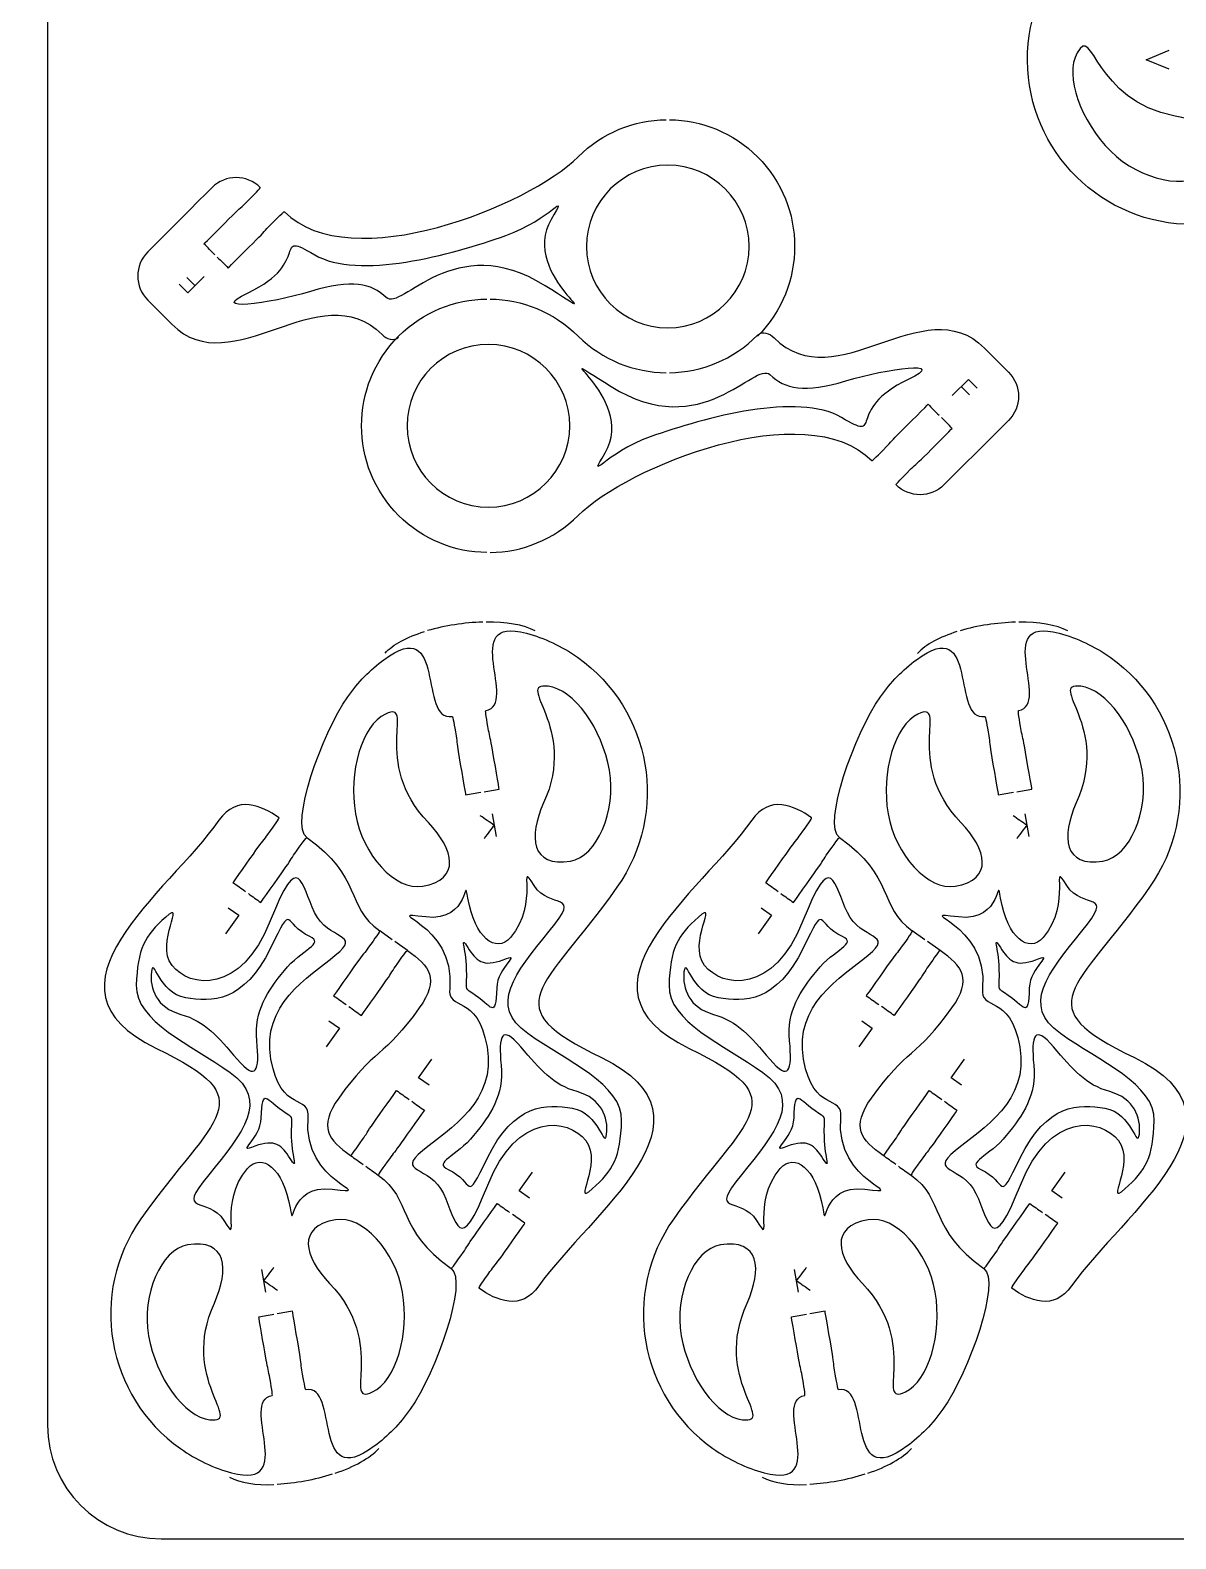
# Model space of a CAD drawing. Extents: x -1 to 250, y 0 to 300.
# Drawn here: x -1.5 to 99.3, y 0 to 132.8 of the extents above; entities that cross this region are included whole.
import ezdxf

# ---------------------------------------------------------------- set-up
doc = ezdxf.new("R2010")
doc.units = 0
doc.header["$MEASUREMENT"] = 0
doc.layers.add('DEFAULT', color=7, linetype='CONTINUOUS')

msp = doc.modelspace()

# ---------------------------------------------------------------- linework, layer by layer
at = {"layer": 'DEFAULT', "color": 250}
for points in [[(98.69, 129.33), (96.67, 130.17), (98.69, 131.02)], [(13.83, 111.09), (12.4, 109.66), (11.63, 110.42)], [(13.03, 110.29), (12.3, 111.01)], [(79.6, 100.62), (81.03, 102.05), (81.8, 101.28)], [(80.4, 101.42), (81.13, 100.7)], [(39.16, 63.84), (39.5, 61.85)], [(86, 63.84), (86.34, 61.85)], [(15.95, 55.56), (16.87, 54.91), (15.7, 53.27)], [(62.8, 55.56), (63.72, 54.91), (62.55, 53.27)], [(24.8, 45.63), (25.72, 44.98), (24.55, 43.33)], [(71.65, 45.63), (72.56, 44.98), (71.4, 43.33)], [(33.6, 39.95), (32.68, 40.6), (33.85, 42.25)], [(80.44, 39.95), (79.52, 40.6), (80.69, 42.25)], [(42.45, 30.02), (41.53, 30.67), (42.7, 32.31)], [(89.29, 30.02), (88.37, 30.67), (89.54, 32.31)], [(19.24, 21.74), (18.9, 23.73)], [(66.09, 21.74), (65.74, 23.73)]]:
    msp.add_lwpolyline(points, dxfattribs=at)
at = {"layer": 'DEFAULT', "color": 1}
for points in [[(30.36, 52.76), (29.26, 53.54)], [(77.2, 52.76), (76.1, 53.54)], [(31.71, 51.81), (30.6, 52.59)], [(78.55, 51.81), (77.45, 52.59)]]:
    msp.add_lwpolyline(points, dxfattribs=at)
for points, knots in [([(240.05, 0.05), (163.38, 0.05), (86.72, 0.05), (10.05, 0.05), (4.53, 0.05), (0.05, 4.53), (0.05, 10.05), (0.05, 103.38), (0.05, 196.72), (0.05, 290.05), (0.05, 295.57), (4.53, 300.05), (10.05, 300.05), (86.72, 300.05), (163.38, 300.05), (240.05, 300.05), (245.57, 300.05), (250.05, 295.57), (250.05, 290.05), (250.05, 196.72), (250.05, 103.38), (250.05, 10.05), (250.05, 4.53), (245.57, 0.05), (240.05, 0.05)], [0, 0, 0, 0, 651.968, 651.968, 651.968, 652.968, 652.968, 652.968, 1446.668, 1446.668, 1446.668, 1447.668, 1447.668, 1447.668, 2099.636, 2099.636, 2099.636, 2100.636, 2100.636, 2100.636, 2894.336, 2894.336, 2894.336, 2895.336, 2895.336, 2895.336, 2895.336]), ([(100.73, 130.03), (100.73, 129.58), (100.74, 129.13), (100.74, 128.67), (100.74, 128.67), (103.37, 128.69), (104.24, 128.7), (105.21, 128.7), (105.4, 128.75), (105.99, 128.76), (106.95, 128.76), (107.74, 128.77), (107.74, 128.71), (107.79, 119.78), (108.4, 115.72), (100.81, 115.68), (92.81, 115.63), (86.28, 122.09), (86.23, 130.1), (86.19, 138.1), (92.64, 144.63), (100.65, 144.68), (104.65, 144.7), (108.3, 143.1), (110.93, 140.48), (112.39, 139.03), (125.35, 137.31), (132.23, 140.04), (135.28, 141.24), (135.79, 140.75), (137.29, 140.07), (137.33, 140.05), (137.01, 139.33), (136.6, 138.45), (136.36, 137.92), (136.23, 137.76), (135.82, 136.89), (135.46, 136.09), (134.36, 133.7), (134.36, 133.7), (134.77, 133.52), (135.18, 133.33), (135.59, 133.14)], [0, 0, 0, 0, 3.840052, 3.840052, 3.840052, 4.840052, 4.840052, 4.840052, 5.840052, 5.840052, 5.840052, 6.840052, 6.840052, 6.840052, 7.840052, 7.840052, 7.840052, 8.840052, 8.840052, 8.840052, 9.840052, 9.840052, 9.840052, 10.840052, 10.840052, 10.840052, 11.840052, 11.840052, 11.840052, 12.840052, 12.840052, 12.840052, 13.840052, 13.840052, 13.840052, 14.840052, 14.840052, 14.840052, 15.840052, 15.840052, 15.840052, 19.670248, 19.670248, 19.670248, 19.670248]), ([(90.59, 130.77), (92.06, 133.44), (91.98, 126.57), (99.22, 125.22), (102.42, 124.62), (104.51, 122.84), (102.07, 120.36), (100.38, 118.66), (96.17, 119.53), (93.55, 122.12), (90.93, 124.72), (89.48, 128.77), (90.59, 130.77)], [1, 1, 1, 1, 2, 2, 2, 3, 3, 3, 4, 4, 4, 5, 5, 5, 5]), ([(14.98, 112.81), (15.3, 112.49), (15.62, 112.17), (15.93, 111.85), (15.93, 111.85), (17.79, 113.71), (18.41, 114.32), (19.1, 115.01), (19.19, 115.18), (19.61, 115.6), (20.3, 116.28), (20.85, 116.83), (20.88, 116.8), (26.69, 110.99), (42.39, 117.32), (46.71, 121.63), (48.85, 123.77), (51.65, 124.86), (54.45, 124.9)], [0, 0, 0, 0, 3.832519, 3.832519, 3.832519, 4.832519, 4.832519, 4.832519, 5.832519, 5.832519, 5.832519, 6.832519, 6.832519, 6.832519, 7.832519, 7.832519, 7.832519, 8.832519, 8.832519, 8.832519, 8.832519]), ([(54.75, 124.9), (57.56, 124.86), (60.35, 123.77), (62.49, 121.63), (66.84, 117.28), (66.84, 110.21), (62.49, 105.86)], [0, 0, 0, 0, 1, 1, 1, 2, 2, 2, 2]), ([(54.6, 106.59), (50.65, 106.59), (47.45, 109.79), (47.45, 113.74), (47.45, 117.7), (50.65, 120.9), (54.6, 120.9), (58.55, 120.9), (61.75, 117.7), (61.75, 113.74), (61.75, 109.79), (58.55, 106.59), (54.6, 106.59)], [1, 1, 1, 1, 2, 2, 2, 3, 3, 3, 4, 4, 4, 5, 5, 5, 5]), ([(14.77, 113.01), (14.45, 113.33), (14.13, 113.65), (13.81, 113.97), (13.81, 113.97), (15.67, 115.83), (16.29, 116.45), (16.97, 117.13), (17.14, 117.23), (17.56, 117.65), (18.24, 118.33), (18.8, 118.89), (18.76, 118.93), (17.59, 120.1), (15.69, 120.1), (14.52, 118.93), (12.63, 117.04), (10.75, 115.15), (8.86, 113.26), (7.69, 112.09), (7.69, 110.2), (8.86, 109.02), (9.57, 108.32), (10.28, 107.61), (10.99, 106.9), (16.31, 101.58), (24, 111.47), (29.48, 105.99), (29.84, 105.63), (30.53, 105.36), (30.93, 105.77)], [0, 0, 0, 0, 3.832519, 3.832519, 3.832519, 4.832519, 4.832519, 4.832519, 5.832519, 5.832519, 5.832519, 6.832519, 6.832519, 6.832519, 7.832519, 7.832519, 7.832519, 30.523576, 30.523576, 30.523576, 31.523576, 31.523576, 31.523576, 40.044216, 40.044216, 40.044216, 41.044216, 41.044216, 41.044216, 42.044216, 42.044216, 42.044216, 42.044216]), ([(38.67, 86.82), (35.87, 86.85), (33.07, 87.94), (30.93, 90.08), (26.58, 94.44), (26.58, 101.5), (30.93, 105.86), (33.07, 108), (35.87, 109.08), (38.67, 109.12)], [0, 0, 0, 0, 1, 1, 1, 2, 2, 2, 3, 3, 3, 3]), ([(38.97, 109.12), (41.78, 109.08), (44.57, 108), (46.71, 105.86), (48.86, 103.73), (51.65, 102.66), (54.45, 102.64)], [0, 0, 0, 0, 1, 1, 1, 2, 2, 2, 2]), ([(54.75, 102.64), (57.56, 102.68), (60.36, 103.79), (62.49, 105.94), (62.9, 106.36), (63.58, 106.08), (63.94, 105.72), (69.42, 100.24), (77.12, 110.13), (82.44, 104.81), (83.15, 104.1), (83.86, 103.4), (84.56, 102.69), (85.74, 101.51), (85.74, 99.62), (84.56, 98.44), (82.68, 96.56), (80.79, 94.67), (78.91, 92.79), (77.73, 91.61), (75.84, 91.61), (74.66, 92.79), (74.63, 92.82), (75.18, 93.37), (75.86, 94.06), (76.28, 94.48), (76.45, 94.58), (77.14, 95.26), (77.76, 95.88), (79.61, 97.74), (79.61, 97.74), (79.3, 98.06), (78.98, 98.38), (78.66, 98.69)], [0, 0, 0, 0, 1, 1, 1, 2, 2, 2, 3, 3, 3, 11.513566, 11.513566, 11.513566, 12.513566, 12.513566, 12.513566, 35.197551, 35.197551, 35.197551, 36.197551, 36.197551, 36.197551, 37.197551, 37.197551, 37.197551, 38.197551, 38.197551, 38.197551, 39.197551, 39.197551, 39.197551, 43.03007, 43.03007, 43.03007, 43.03007]), ([(38.82, 105.12), (42.78, 105.12), (45.98, 101.92), (45.98, 97.97), (45.98, 94.02), (42.78, 90.81), (38.82, 90.81), (34.87, 90.81), (31.67, 94.02), (31.67, 97.97), (31.67, 101.92), (34.87, 105.12), (38.82, 105.12)], [1, 1, 1, 1, 2, 2, 2, 3, 3, 3, 4, 4, 4, 5, 5, 5, 5]), ([(38.97, 86.82), (41.78, 86.85), (44.57, 87.94), (46.71, 90.08), (51.03, 94.39), (66.73, 100.72), (72.54, 94.91), (72.58, 94.87), (73.13, 95.43), (73.81, 96.11), (74.23, 96.53), (74.33, 96.7), (75.01, 97.39), (75.64, 98.01), (77.49, 99.86), (77.49, 99.86), (77.81, 99.54), (78.13, 99.23), (78.45, 98.91)], [0, 0, 0, 0, 1, 1, 1, 2, 2, 2, 3, 3, 3, 4, 4, 4, 5, 5, 5, 8.832519, 8.832519, 8.832519, 8.832519]), ([(22.86, 61.74), (21.33, 62.82), (24.14, 70.87), (26.45, 74.13), (27.36, 75.41), (28.43, 76.5), (29.63, 77.39), (35.18, 81.51), (32.6, 71.88), (35.63, 72.4), (35.69, 72.4), (35.82, 71.63), (35.98, 70.69), (36.08, 70.11), (36.06, 69.9), (36.22, 68.96), (36.37, 68.09), (36.82, 65.5), (36.82, 65.5), (37.26, 65.58), (37.7, 65.65), (38.15, 65.73)], [0, 0, 0, 0, 1, 1, 1, 2, 2, 2, 3, 3, 3, 4, 4, 4, 5, 5, 5, 6, 6, 6, 9.823938, 9.823938, 9.823938, 9.823938]), ([(38.44, 65.78), (38.89, 65.86), (39.33, 65.93), (39.77, 66.01), (39.77, 66.01), (39.33, 68.6), (39.18, 69.46), (39.02, 70.41), (38.94, 70.6), (38.84, 71.17), (38.67, 72.13), (38.54, 72.9), (38.59, 72.91), (41.55, 73.42), (36.23, 81.28), (42.16, 79.73), (43.73, 79.3), (45.26, 78.59), (46.67, 77.6), (53.21, 72.97), (54.75, 63.92), (50.13, 57.38), (43.59, 48.14), (39.24, 46.98), (48.78, 42.38), (59.88, 37.03), (47.85, 28.79), (43.26, 22.3), (41.68, 20.07), (39.55, 21), (37.99, 22.1), (37.95, 22.13), (38.41, 22.77), (38.96, 23.56), (39.3, 24.04), (39.46, 24.17), (40.02, 24.95), (40.52, 25.67), (42.04, 27.81), (42.04, 27.81), (41.67, 28.07), (41.31, 28.33), (40.94, 28.59)], [0, 0, 0, 0, 3.823938, 3.823938, 3.823938, 4.823938, 4.823938, 4.823938, 5.823938, 5.823938, 5.823938, 6.823938, 6.823938, 6.823938, 7.823938, 7.823938, 7.823938, 8.823938, 8.823938, 8.823938, 9.823938, 9.823938, 9.823938, 10.823938, 10.823938, 10.823938, 11.823938, 11.823938, 11.823938, 12.823938, 12.823938, 12.823938, 13.823938, 13.823938, 13.823938, 14.823938, 14.823938, 14.823938, 15.823938, 15.823938, 15.823938, 19.647352, 19.647352, 19.647352, 19.647352]), ([(69.7, 61.74), (68.18, 62.82), (70.99, 70.87), (73.3, 74.13), (74.2, 75.41), (75.28, 76.5), (76.47, 77.39), (82.02, 81.51), (79.45, 71.88), (82.48, 72.4), (82.54, 72.4), (82.66, 71.63), (82.82, 70.69), (82.92, 70.11), (82.9, 69.9), (83.07, 68.96), (83.21, 68.09), (83.66, 65.5), (83.66, 65.5), (84.1, 65.58), (84.55, 65.65), (84.99, 65.73)], [0, 0, 0, 0, 1, 1, 1, 2, 2, 2, 3, 3, 3, 4, 4, 4, 5, 5, 5, 6, 6, 6, 9.823938, 9.823938, 9.823938, 9.823938]), ([(85.29, 65.78), (85.73, 65.86), (86.17, 65.93), (86.62, 66.01), (86.62, 66.01), (86.17, 68.6), (86.02, 69.46), (85.86, 70.41), (85.78, 70.6), (85.68, 71.17), (85.52, 72.13), (85.39, 72.9), (85.44, 72.91), (88.39, 73.42), (83.08, 81.28), (89.01, 79.73), (90.58, 79.3), (92.1, 78.59), (93.51, 77.6), (100.05, 72.97), (101.6, 63.92), (96.97, 57.38), (90.43, 48.14), (86.09, 46.98), (95.63, 42.38), (106.72, 37.03), (94.7, 28.79), (90.11, 22.3), (88.53, 20.07), (86.39, 21), (84.84, 22.1), (84.8, 22.13), (85.25, 22.77), (85.81, 23.56), (86.15, 24.04), (86.3, 24.17), (86.86, 24.95), (87.37, 25.67), (88.89, 27.81), (88.89, 27.81), (88.52, 28.07), (88.15, 28.33), (87.78, 28.59)], [0, 0, 0, 0, 3.823938, 3.823938, 3.823938, 4.823938, 4.823938, 4.823938, 5.823938, 5.823938, 5.823938, 6.823938, 6.823938, 6.823938, 7.823938, 7.823938, 7.823938, 8.823938, 8.823938, 8.823938, 9.823938, 9.823938, 9.823938, 10.823938, 10.823938, 10.823938, 11.823938, 11.823938, 11.823938, 12.823938, 12.823938, 12.823938, 13.823938, 13.823938, 13.823938, 14.823938, 14.823938, 14.823938, 15.823938, 15.823938, 15.823938, 19.647352, 19.647352, 19.647352, 19.647352]), ([(43.68, 64.79), (46.72, 71.5), (41.04, 75.38), (44.07, 75.05), (46.34, 74.81), (48.84, 71.3), (49.46, 67.66), (50.08, 64.03), (48.38, 60.08), (46.03, 59.68), (42.59, 59.09), (42.33, 61.83), (43.68, 64.79)], [1, 1, 1, 1, 2, 2, 2, 3, 3, 3, 4, 4, 4, 5, 5, 5, 5]), ([(90.52, 64.79), (93.57, 71.5), (87.88, 75.38), (90.91, 75.05), (93.19, 74.81), (95.68, 71.3), (96.31, 67.66), (96.93, 64.03), (95.23, 60.08), (92.87, 59.68), (89.44, 59.09), (89.17, 61.83), (90.52, 64.79)], [1, 1, 1, 1, 2, 2, 2, 3, 3, 3, 4, 4, 4, 5, 5, 5, 5]), ([(27.13, 63.84), (26.51, 67.48), (27.69, 71.62), (29.76, 72.6), (32.51, 73.92), (28.44, 68.38), (33.54, 63.06), (35.79, 60.71), (36.46, 58.04), (33.02, 57.46), (30.66, 57.05), (27.75, 60.21), (27.13, 63.84)], [1, 1, 1, 1, 2, 2, 2, 3, 3, 3, 4, 4, 4, 5, 5, 5, 5]), ([(73.97, 63.84), (73.35, 67.48), (74.54, 71.62), (76.6, 72.6), (79.35, 73.92), (75.28, 68.38), (80.38, 63.06), (82.64, 60.71), (83.3, 58.04), (79.87, 57.46), (77.51, 57.05), (74.6, 60.21), (73.97, 63.84)], [1, 1, 1, 1, 2, 2, 2, 3, 3, 3, 4, 4, 4, 5, 5, 5, 5]), ([(17.46, 56.98), (17.1, 57.24), (16.73, 57.5), (16.36, 57.77), (16.36, 57.77), (17.88, 59.91), (18.38, 60.62), (18.94, 61.41), (19.1, 61.54), (19.43, 62.02), (20, 62.81), (20.45, 63.45), (20.41, 63.48), (18.86, 64.58), (16.72, 65.51), (15.13, 63.27), (10.54, 56.79), (-1.47, 48.54), (9.62, 43.2), (19.16, 38.6), (14.81, 37.43), (8.27, 28.2), (3.65, 21.66), (5.19, 12.61), (11.73, 7.99), (13.14, 6.99), (14.67, 6.28), (16.24, 5.85), (22.16, 4.3), (16.86, 12.16), (19.81, 12.67), (19.86, 12.68), (19.73, 13.45), (19.56, 14.4), (19.46, 14.98), (19.38, 15.17), (19.22, 16.12), (19.07, 16.98), (18.63, 19.57), (18.63, 19.57), (19.07, 19.65), (19.51, 19.72), (19.96, 19.8)], [0, 0, 0, 0, 3.829204, 3.829204, 3.829204, 4.829204, 4.829204, 4.829204, 5.829204, 5.829204, 5.829204, 6.829204, 6.829204, 6.829204, 7.829204, 7.829204, 7.829204, 8.829204, 8.829204, 8.829204, 9.829204, 9.829204, 9.829204, 10.829204, 10.829204, 10.829204, 11.829204, 11.829204, 11.829204, 12.829204, 12.829204, 12.829204, 13.829204, 13.829204, 13.829204, 14.829204, 14.829204, 14.829204, 15.829204, 15.829204, 15.829204, 19.653141, 19.653141, 19.653141, 19.653141]), ([(64.31, 56.98), (63.94, 57.24), (63.57, 57.5), (63.21, 57.77), (63.21, 57.77), (64.72, 59.91), (65.23, 60.62), (65.79, 61.41), (65.94, 61.54), (66.28, 62.02), (66.84, 62.81), (67.29, 63.45), (67.25, 63.48), (65.7, 64.58), (63.56, 65.51), (61.98, 63.27), (57.39, 56.79), (45.37, 48.54), (56.47, 43.2), (66, 38.6), (61.66, 37.43), (55.12, 28.2), (50.49, 21.66), (52.04, 12.61), (58.57, 7.99), (59.99, 6.99), (61.51, 6.28), (63.08, 5.85), (69.01, 4.3), (63.7, 12.16), (66.65, 12.67), (66.7, 12.68), (66.57, 13.45), (66.41, 14.4), (66.31, 14.98), (66.23, 15.17), (66.06, 16.12), (65.92, 16.98), (65.47, 19.57), (65.47, 19.57), (65.92, 19.65), (66.36, 19.72), (66.8, 19.8)], [0, 0, 0, 0, 3.829204, 3.829204, 3.829204, 4.829204, 4.829204, 4.829204, 5.829204, 5.829204, 5.829204, 6.829204, 6.829204, 6.829204, 7.829204, 7.829204, 7.829204, 8.829204, 8.829204, 8.829204, 9.829204, 9.829204, 9.829204, 10.829204, 10.829204, 10.829204, 11.829204, 11.829204, 11.829204, 12.829204, 12.829204, 12.829204, 13.829204, 13.829204, 13.829204, 14.829204, 14.829204, 14.829204, 15.829204, 15.829204, 15.829204, 19.653141, 19.653141, 19.653141, 19.653141]), ([(17.71, 56.81), (18.08, 56.55), (18.44, 56.29), (18.81, 56.03), (18.81, 56.03), (20.33, 58.17), (20.83, 58.89), (21.39, 59.68), (21.46, 59.87), (21.8, 60.35), (22.36, 61.14), (22.81, 61.78), (22.86, 61.74), (27.72, 58.3), (26.25, 55.67), (29.26, 53.54), (29.3, 53.51), (28.84, 52.87), (28.29, 52.09), (27.95, 51.61), (27.79, 51.48), (27.23, 50.69), (26.73, 49.97), (25.21, 47.83), (25.21, 47.83), (25.58, 47.57), (25.95, 47.31), (26.31, 47.05)], [0, 0, 0, 0, 3.823415, 3.823415, 3.823415, 4.823415, 4.823415, 4.823415, 5.823415, 5.823415, 5.823415, 6.823415, 6.823415, 6.823415, 7.823415, 7.823415, 7.823415, 8.823415, 8.823415, 8.823415, 9.823415, 9.823415, 9.823415, 10.823415, 10.823415, 10.823415, 14.654994, 14.654994, 14.654994, 14.654994]), ([(64.55, 56.81), (64.92, 56.55), (65.29, 56.29), (65.66, 56.03), (65.66, 56.03), (67.17, 58.17), (67.68, 58.89), (68.24, 59.68), (68.31, 59.87), (68.65, 60.35), (69.21, 61.14), (69.66, 61.78), (69.7, 61.74), (74.57, 58.3), (73.1, 55.67), (76.1, 53.54), (76.14, 53.51), (75.69, 52.87), (75.13, 52.09), (74.79, 51.61), (74.64, 51.48), (74.08, 50.69), (73.57, 49.97), (72.05, 47.83), (72.05, 47.83), (72.42, 47.57), (72.79, 47.31), (73.16, 47.05)], [0, 0, 0, 0, 3.823415, 3.823415, 3.823415, 4.823415, 4.823415, 4.823415, 5.823415, 5.823415, 5.823415, 6.823415, 6.823415, 6.823415, 7.823415, 7.823415, 7.823415, 8.823415, 8.823415, 8.823415, 9.823415, 9.823415, 9.823415, 10.823415, 10.823415, 10.823415, 14.654994, 14.654994, 14.654994, 14.654994]), ([(26.56, 46.88), (26.92, 46.61), (27.29, 46.35), (27.66, 46.09), (27.66, 46.09), (29.18, 48.23), (29.69, 48.95), (30.24, 49.74), (30.31, 49.93), (30.65, 50.41), (31.21, 51.2), (31.66, 51.84), (31.71, 51.81), (33.65, 50.43), (34.55, 49.31), (32.74, 46.75), (29.69, 42.44), (28.71, 43.14), (25.66, 38.83), (23.85, 36.27), (24.75, 35.15), (26.69, 33.77), (27.06, 33.51), (27.43, 33.25), (27.8, 32.99)], [0, 0, 0, 0, 3.837356, 3.837356, 3.837356, 4.837356, 4.837356, 4.837356, 5.837356, 5.837356, 5.837356, 6.837356, 6.837356, 6.837356, 7.837356, 7.837356, 7.837356, 8.837356, 8.837356, 8.837356, 9.837356, 9.837356, 9.837356, 13.660771, 13.660771, 13.660771, 13.660771]), ([(74.64, 32.99), (74.27, 33.25), (73.91, 33.51), (73.54, 33.77), (71.59, 35.15), (70.7, 36.27), (72.51, 38.83), (75.55, 43.14), (76.53, 42.44), (79.58, 46.75), (81.4, 49.31), (80.5, 50.43), (78.55, 51.81), (78.51, 51.84), (78.06, 51.2), (77.5, 50.41), (77.16, 49.93), (77.09, 49.74), (76.53, 48.95), (76.02, 48.23), (74.51, 46.09), (74.51, 46.09), (74.14, 46.35), (73.77, 46.61), (73.4, 46.88)], [0, 0, 0, 0, 3.825259, 3.825259, 3.825259, 4.825259, 4.825259, 4.825259, 5.825259, 5.825259, 5.825259, 6.825259, 6.825259, 6.825259, 7.825259, 7.825259, 7.825259, 8.825259, 8.825259, 8.825259, 9.825259, 9.825259, 9.825259, 13.662615, 13.662615, 13.662615, 13.662615]), ([(26.69, 33.77), (26.74, 33.74), (27.19, 34.38), (27.75, 35.17), (28.09, 35.65), (28.16, 35.84), (28.72, 36.63), (29.22, 37.34), (30.74, 39.49), (30.74, 39.49), (31.11, 39.23), (31.47, 38.97), (31.84, 38.71)], [0, 0, 0, 0, 1, 1, 1, 2, 2, 2, 3, 3, 3, 6.823415, 6.823415, 6.823415, 6.823415]), ([(32.09, 38.54), (32.46, 38.27), (32.82, 38.01), (33.19, 37.75), (33.19, 37.75), (31.67, 35.61), (31.16, 34.89), (30.61, 34.1), (30.46, 33.97), (30.11, 33.49), (29.56, 32.7), (29.1, 32.07), (29.14, 32.04)], [0, 0, 0, 0, 3.829204, 3.829204, 3.829204, 4.829204, 4.829204, 4.829204, 5.829204, 5.829204, 5.829204, 6.829204, 6.829204, 6.829204, 6.829204]), ([(73.54, 33.77), (73.58, 33.74), (74.03, 34.38), (74.59, 35.17), (74.93, 35.65), (75, 35.84), (75.56, 36.63), (76.07, 37.34), (77.59, 39.49), (77.59, 39.49), (77.95, 39.23), (78.32, 38.97), (78.69, 38.71)], [0, 0, 0, 0, 1, 1, 1, 2, 2, 2, 3, 3, 3, 6.823415, 6.823415, 6.823415, 6.823415]), ([(78.93, 38.54), (79.3, 38.27), (79.67, 38.01), (80.03, 37.75), (80.03, 37.75), (78.52, 35.61), (78.01, 34.89), (77.45, 34.1), (77.3, 33.97), (76.96, 33.49), (76.4, 32.7), (75.95, 32.07), (75.99, 32.04)], [0, 0, 0, 0, 3.829204, 3.829204, 3.829204, 4.829204, 4.829204, 4.829204, 5.829204, 5.829204, 5.829204, 6.829204, 6.829204, 6.829204, 6.829204]), ([(28.04, 32.82), (28.41, 32.56), (28.77, 32.3), (29.14, 32.04), (32.15, 29.91), (30.68, 27.28), (35.54, 23.83), (37.06, 22.76), (34.25, 14.71), (31.95, 11.45), (31.04, 10.17), (29.97, 9.08), (28.78, 8.19), (23.22, 4.07), (25.8, 13.69), (22.77, 13.17), (22.72, 13.17), (22.58, 13.94), (22.42, 14.89), (22.32, 15.47), (22.34, 15.67), (22.18, 16.62), (22.03, 17.49), (21.59, 20.08), (21.59, 20.08), (21.14, 20), (20.7, 19.93), (20.25, 19.85)], [0, 0, 0, 0, 3.831579, 3.831579, 3.831579, 4.831579, 4.831579, 4.831579, 5.831579, 5.831579, 5.831579, 6.831579, 6.831579, 6.831579, 7.831579, 7.831579, 7.831579, 8.831579, 8.831579, 8.831579, 9.831579, 9.831579, 9.831579, 10.831579, 10.831579, 10.831579, 14.665376, 14.665376, 14.665376, 14.665376]), ([(74.88, 32.82), (75.25, 32.56), (75.62, 32.3), (75.99, 32.04), (78.99, 29.91), (77.52, 27.28), (82.39, 23.83), (83.91, 22.76), (81.1, 14.71), (78.79, 11.45), (77.89, 10.17), (76.81, 9.08), (75.62, 8.19), (70.06, 4.07), (72.64, 13.69), (69.61, 13.17), (69.56, 13.17), (69.43, 13.94), (69.26, 14.89), (69.17, 15.47), (69.19, 15.67), (69.02, 16.62), (68.88, 17.49), (68.43, 20.08), (68.43, 20.08), (67.99, 20), (67.54, 19.93), (67.1, 19.85)], [0, 0, 0, 0, 3.831579, 3.831579, 3.831579, 4.831579, 4.831579, 4.831579, 5.831579, 5.831579, 5.831579, 6.831579, 6.831579, 6.831579, 7.831579, 7.831579, 7.831579, 8.831579, 8.831579, 8.831579, 9.831579, 9.831579, 9.831579, 10.831579, 10.831579, 10.831579, 14.665376, 14.665376, 14.665376, 14.665376]), ([(35.54, 23.83), (35.58, 23.8), (36.04, 24.44), (36.6, 25.23), (36.94, 25.71), (37.01, 25.9), (37.56, 26.69), (38.07, 27.41), (39.59, 29.55), (39.59, 29.55), (39.96, 29.29), (40.32, 29.03), (40.69, 28.77)], [0, 0, 0, 0, 1, 1, 1, 2, 2, 2, 3, 3, 3, 6.837356, 6.837356, 6.837356, 6.837356]), ([(82.39, 23.83), (82.43, 23.8), (82.88, 24.44), (83.44, 25.23), (83.78, 25.71), (83.85, 25.9), (84.41, 26.69), (84.92, 27.41), (86.43, 29.55), (86.43, 29.55), (86.8, 29.29), (87.17, 29.03), (87.54, 28.77)], [0, 0, 0, 0, 1, 1, 1, 2, 2, 2, 3, 3, 3, 6.837356, 6.837356, 6.837356, 6.837356]), ([(24.86, 22.52), (22.61, 24.87), (21.94, 27.53), (25.38, 28.12), (27.74, 28.53), (30.65, 25.37), (31.27, 21.74), (31.89, 18.1), (30.71, 13.96), (28.64, 12.98), (25.9, 11.66), (29.96, 17.2), (24.86, 22.52)], [1, 1, 1, 1, 2, 2, 2, 3, 3, 3, 4, 4, 4, 5, 5, 5, 5]), ([(71.71, 22.52), (69.45, 24.87), (68.79, 27.53), (72.22, 28.12), (74.59, 28.53), (77.49, 25.37), (78.12, 21.74), (78.74, 18.1), (77.55, 13.96), (75.49, 12.98), (72.74, 11.66), (76.81, 17.2), (71.71, 22.52)], [1, 1, 1, 1, 2, 2, 2, 3, 3, 3, 4, 4, 4, 5, 5, 5, 5]), ([(8.94, 17.92), (8.32, 21.55), (10.02, 25.49), (12.37, 25.9), (15.81, 26.49), (16.07, 23.75), (14.72, 20.79), (11.68, 14.07), (17.36, 10.2), (14.33, 10.53), (12.06, 10.77), (9.56, 14.28), (8.94, 17.92)], [1, 1, 1, 1, 2, 2, 2, 3, 3, 3, 4, 4, 4, 5, 5, 5, 5]), ([(55.78, 17.92), (55.16, 21.55), (56.86, 25.49), (59.22, 25.9), (62.66, 26.49), (62.92, 23.75), (61.57, 20.79), (58.52, 14.07), (64.21, 10.2), (61.18, 10.53), (58.9, 10.77), (56.41, 14.28), (55.78, 17.92)], [1, 1, 1, 1, 2, 2, 2, 3, 3, 3, 4, 4, 4, 5, 5, 5, 5])]:
    msp.add_open_spline(points, degree=3, knots=knots, dxfattribs=at)
at = {"layer": 'DEFAULT', "color": 5}
for points, knots in [([(44.34, 116.13), (45.98, 118.91), (44.34, 116.13), (40.36, 114.71), (35.46, 112.97), (27.37, 110.78), (23.55, 113.01), (19.73, 115.25), (23.38, 112.35), (17.7, 109.68), (13.98, 107.94), (19.53, 108.69), (23.18, 109.79), (26.83, 110.89), (28.53, 110.5), (29.84, 109.25), (31.15, 107.99), (35.81, 115.3), (43.8, 110.29), (50.65, 106), (41.4, 111.14), (44.34, 116.13)], [0, 0, 0, 0, 1, 1, 1, 2, 2, 2, 3, 3, 3, 4, 4, 4, 5, 5, 5, 6, 6, 6, 7, 7, 7, 7]), ([(49.08, 95.58), (47.45, 92.81), (49.08, 95.58), (53.06, 97), (57.96, 98.74), (66.06, 100.93), (69.87, 98.7), (73.69, 96.47), (70.04, 99.36), (75.73, 102.03), (79.44, 103.78), (73.9, 103.02), (70.25, 101.92), (66.59, 100.82), (64.89, 101.21), (63.58, 102.47), (62.28, 103.72), (57.62, 96.41), (49.62, 101.42), (42.77, 105.71), (52.03, 100.57), (49.08, 95.58)], [0, 0, 0, 0, 1, 1, 1, 2, 2, 2, 3, 3, 3, 4, 4, 4, 5, 5, 5, 6, 6, 6, 7, 7, 7, 7]), ([(15.56, 28.05), (14.16, 30.31), (11.19, 28.37), (14.23, 32.08), (17.27, 35.79), (19.57, 38.63), (16.12, 41.07), (12.67, 43.52), (7.77, 45.56), (7.86, 48.75), (7.95, 51.94), (8.59, 53.12), (10.45, 54.75), (12.32, 56.38), (9.47, 52.5), (11, 50.5), (12.53, 48.5), (17.09, 47.94), (19.64, 54.41), (22.18, 60.89), (22.35, 57.62), (23.54, 55.14), (24.74, 52.67), (27.76, 53.34), (25.36, 51.39), (22.97, 49.45), (18.83, 47.05), (19.7, 42.24), (20.56, 37.42), (23.18, 39.23), (22.97, 37.09), (22.41, 31.24), (29.42, 30.29), (25.09, 30.81), (21.12, 31.3), (21.78, 26.81), (21.38, 29.18), (20.78, 32.65), (18.91, 34.08), (17.63, 32.62), (15.03, 29.64), (17.12, 25.52), (15.56, 28.05)], [1, 1, 1, 1, 2, 2, 2, 3, 3, 3, 4, 4, 4, 5, 5, 5, 6, 6, 6, 7, 7, 7, 8, 8, 8, 9, 9, 9, 10, 10, 10, 11, 11, 11, 12, 12, 12, 13, 13, 13, 14, 14, 14, 15, 15, 15, 15]), ([(42.84, 57.53), (44.24, 55.27), (47.21, 57.21), (44.17, 53.5), (41.13, 49.79), (38.82, 46.95), (42.28, 44.5), (45.73, 42.06), (50.63, 40.02), (50.54, 36.83), (50.44, 33.64), (49.81, 32.46), (47.95, 30.83), (46.08, 29.2), (48.93, 33.08), (47.4, 35.08), (45.87, 37.08), (41.31, 37.64), (38.76, 31.17), (36.22, 24.69), (36.05, 27.96), (34.86, 30.44), (33.66, 32.91), (30.64, 32.24), (33.04, 34.19), (35.43, 36.13), (39.57, 38.53), (38.7, 43.34), (37.84, 48.16), (35.22, 46.35), (35.42, 48.49), (35.98, 54.34), (28.98, 55.29), (33.31, 54.76), (37.28, 54.28), (36.62, 58.77), (37.02, 56.4), (37.61, 52.93), (39.49, 51.5), (40.77, 52.96), (43.37, 55.94), (41.28, 60.06), (42.84, 57.53)], [1, 1, 1, 1, 2, 2, 2, 3, 3, 3, 4, 4, 4, 5, 5, 5, 6, 6, 6, 7, 7, 7, 8, 8, 8, 9, 9, 9, 10, 10, 10, 11, 11, 11, 12, 12, 12, 13, 13, 13, 14, 14, 14, 15, 15, 15, 15]), ([(62.4, 28.05), (61.01, 30.31), (58.04, 28.37), (61.08, 32.08), (64.11, 35.79), (66.42, 38.63), (62.97, 41.07), (59.52, 43.52), (54.61, 45.56), (54.71, 48.75), (54.8, 51.94), (55.43, 53.12), (57.3, 54.75), (59.16, 56.38), (56.31, 52.5), (57.84, 50.5), (59.38, 48.5), (63.94, 47.94), (66.48, 54.41), (69.03, 60.89), (69.19, 57.62), (70.39, 55.14), (71.59, 52.67), (74.6, 53.34), (72.21, 51.39), (69.81, 49.45), (65.68, 47.05), (66.54, 42.24), (67.41, 37.42), (70.02, 39.23), (69.82, 37.09), (69.26, 31.24), (76.26, 30.29), (71.93, 30.81), (67.96, 31.3), (68.63, 26.81), (68.22, 29.18), (67.63, 32.65), (65.75, 34.08), (64.48, 32.62), (61.88, 29.64), (63.97, 25.52), (62.4, 28.05)], [1, 1, 1, 1, 2, 2, 2, 3, 3, 3, 4, 4, 4, 5, 5, 5, 6, 6, 6, 7, 7, 7, 8, 8, 8, 9, 9, 9, 10, 10, 10, 11, 11, 11, 12, 12, 12, 13, 13, 13, 14, 14, 14, 15, 15, 15, 15]), ([(89.69, 57.53), (91.08, 55.27), (94.05, 57.21), (91.01, 53.5), (87.98, 49.79), (85.67, 46.95), (89.12, 44.5), (92.57, 42.06), (97.47, 40.02), (97.38, 36.83), (97.29, 33.64), (96.66, 32.46), (94.79, 30.83), (92.93, 29.2), (95.78, 33.08), (94.24, 35.08), (92.71, 37.08), (88.15, 37.64), (85.61, 31.17), (83.06, 24.69), (82.9, 27.96), (81.7, 30.44), (80.5, 32.91), (77.49, 32.24), (79.88, 34.19), (82.27, 36.13), (86.41, 38.53), (85.55, 43.34), (84.68, 48.16), (82.07, 46.35), (82.27, 48.49), (82.83, 54.34), (75.82, 55.29), (80.16, 54.76), (84.13, 54.28), (83.46, 58.77), (83.87, 56.4), (84.46, 52.93), (86.34, 51.5), (87.61, 52.96), (90.21, 55.94), (88.12, 60.06), (89.69, 57.53)], [1, 1, 1, 1, 2, 2, 2, 3, 3, 3, 4, 4, 4, 5, 5, 5, 6, 6, 6, 7, 7, 7, 8, 8, 8, 9, 9, 9, 10, 10, 10, 11, 11, 11, 12, 12, 12, 13, 13, 13, 14, 14, 14, 15, 15, 15, 15])]:
    msp.add_open_spline(points, degree=3, knots=knots, dxfattribs=at)
at = {"layer": 'DEFAULT', "color": 6}
for points in [[(29.73, 77.96), (30.43, 78.75), (31.69, 79.4), (33.19, 79.86)], [(38.32, 80.7), (36.71, 80.65), (34.98, 80.39), (33.47, 79.95)], [(42.94, 79.93), (41.92, 80.47), (40.34, 80.72), (38.62, 80.7)], [(80.03, 79.86), (78.53, 79.39), (77.27, 78.74), (76.57, 77.95)], [(85.17, 80.69), (83.56, 80.65), (81.83, 80.39), (80.32, 79.94)], [(89.78, 79.92), (88.76, 80.47), (87.19, 80.71), (85.47, 80.7)], [(25.36, 5.83), (26.99, 6.38), (28.39, 7.13), (29.18, 7.99)], [(72.2, 5.83), (73.84, 6.38), (75.24, 7.13), (76.02, 7.99)], [(16.06, 5.48), (16.98, 4.96), (18.39, 4.76), (19.96, 4.82)], [(25.08, 5.73), (23.54, 5.24), (21.83, 4.92), (20.26, 4.83)], [(62.91, 5.48), (63.83, 4.96), (65.23, 4.76), (66.8, 4.82)], [(71.92, 5.73), (70.39, 5.24), (68.68, 4.92), (67.1, 4.83)]]:
    msp.add_open_spline(points, degree=3, dxfattribs=at)
at = {"layer": 'DEFAULT', "color": 250}
for points, knots in [([(38.47, 61.67), (38.47, 61.67), (39.29, 62.73), (39.33, 62.81), (38.93, 63.1), (38.52, 63.38), (38.11, 63.66)], [0, 0, 0, 0, 1, 1, 1, 5.218391, 5.218391, 5.218391, 5.218391]), ([(85.31, 61.67), (85.31, 61.67), (86.14, 62.73), (86.18, 62.81), (85.77, 63.1), (85.37, 63.38), (84.96, 63.66)], [0, 0, 0, 0, 1, 1, 1, 5.218391, 5.218391, 5.218391, 5.218391]), ([(19.93, 23.91), (19.93, 23.91), (19.1, 22.86), (19.06, 22.77), (19.47, 22.49), (19.88, 22.2), (20.28, 21.92)], [0, 0, 0, 0, 1, 1, 1, 5.218638, 5.218638, 5.218638, 5.218638]), ([(66.77, 23.91), (66.77, 23.91), (65.95, 22.86), (65.91, 22.77), (66.31, 22.49), (66.72, 22.2), (67.13, 21.92)], [0, 0, 0, 0, 1, 1, 1, 5.218638, 5.218638, 5.218638, 5.218638])]:
    msp.add_open_spline(points, degree=3, knots=knots, dxfattribs=at)
at = {"layer": 'DEFAULT', "color": 3}
for points, knots in [([(23.12, 53.03), (24.47, 52.42), (22.37, 51.9), (20.88, 50.05), (19.39, 48.19), (18.21, 46.54), (18.46, 43.87), (18.71, 41.2), (18.42, 40.26), (16.73, 42.25), (15.03, 44.23), (13.89, 45.6), (11.77, 46.19), (9.64, 46.78), (9.01, 48.47), (9.18, 49.93), (9.34, 51.39), (9.84, 48.04), (12.2, 47.64), (14.47, 47.25), (17.33, 47.23), (19.66, 52.02), (21.7, 56.23), (20.74, 54.1), (23.12, 53.03)], [0, 0, 0, 0, 1, 1, 1, 2, 2, 2, 3, 3, 3, 4, 4, 4, 5, 5, 5, 6, 6, 6, 7, 7, 7, 8, 8, 8, 8]), ([(69.96, 53.03), (71.31, 52.42), (69.21, 51.9), (67.72, 50.05), (66.23, 48.19), (65.06, 46.54), (65.31, 43.87), (65.55, 41.2), (65.27, 40.26), (63.57, 42.25), (61.88, 44.23), (60.74, 45.6), (58.61, 46.19), (56.49, 46.78), (55.85, 48.47), (56.02, 49.93), (56.19, 51.39), (56.69, 48.04), (59.05, 47.64), (61.31, 47.25), (64.18, 47.23), (66.5, 52.02), (68.54, 56.23), (67.59, 54.1), (69.96, 53.03)], [0, 0, 0, 0, 1, 1, 1, 2, 2, 2, 3, 3, 3, 4, 4, 4, 5, 5, 5, 6, 6, 6, 7, 7, 7, 8, 8, 8, 8]), ([(37.36, 48.09), (39.23, 46.84), (39.44, 45.7), (39.55, 48.52), (39.61, 50.36), (41.89, 51.7), (40.12, 51), (38.34, 50.29), (37.73, 50.95), (37.01, 52.07), (36.28, 53.2), (36.85, 52.11), (36.91, 50.2), (36.97, 48.29), (36.66, 48.55), (37.36, 48.09)], [0, 0, 0, 0, 1, 1, 1, 2, 2, 2, 3, 3, 3, 4, 4, 4, 5, 5, 5, 5]), ([(84.2, 48.09), (86.08, 46.84), (86.29, 45.7), (86.39, 48.52), (86.46, 50.36), (88.73, 51.7), (86.96, 51), (85.19, 50.29), (84.58, 50.95), (83.85, 52.07), (83.13, 53.2), (83.69, 52.11), (83.75, 50.2), (83.81, 48.29), (83.51, 48.55), (84.2, 48.09)], [0, 0, 0, 0, 1, 1, 1, 2, 2, 2, 3, 3, 3, 4, 4, 4, 5, 5, 5, 5]), ([(35.28, 32.55), (33.93, 33.16), (36.03, 33.68), (37.52, 35.53), (39.01, 37.38), (40.19, 39.04), (39.94, 41.71), (39.69, 44.38), (39.98, 45.32), (41.67, 43.33), (43.37, 41.34), (44.51, 39.98), (46.63, 39.39), (48.76, 38.8), (49.39, 37.11), (49.22, 35.65), (49.06, 34.19), (48.56, 37.54), (46.2, 37.94), (43.93, 38.33), (41.06, 38.35), (38.74, 33.56), (36.7, 29.35), (37.65, 31.48), (35.28, 32.55)], [0, 0, 0, 0, 1, 1, 1, 2, 2, 2, 3, 3, 3, 4, 4, 4, 5, 5, 5, 6, 6, 6, 7, 7, 7, 8, 8, 8, 8]), ([(82.13, 32.55), (80.78, 33.16), (82.88, 33.68), (84.37, 35.53), (85.86, 37.38), (87.03, 39.04), (86.78, 41.71), (86.54, 44.38), (86.82, 45.32), (88.52, 43.33), (90.21, 41.34), (91.35, 39.98), (93.48, 39.39), (95.6, 38.8), (96.24, 37.11), (96.07, 35.65), (95.9, 34.19), (95.4, 37.54), (93.04, 37.94), (90.78, 38.33), (87.91, 38.35), (85.59, 33.56), (83.55, 29.35), (84.5, 31.48), (82.13, 32.55)], [0, 0, 0, 0, 1, 1, 1, 2, 2, 2, 3, 3, 3, 4, 4, 4, 5, 5, 5, 6, 6, 6, 7, 7, 7, 8, 8, 8, 8]), ([(21.04, 37.49), (19.17, 38.74), (18.96, 39.88), (18.85, 37.06), (18.78, 35.22), (16.51, 33.87), (18.28, 34.58), (20.05, 35.29), (20.67, 34.63), (21.39, 33.51), (22.12, 32.38), (21.55, 33.47), (21.49, 35.38), (21.43, 37.29), (21.74, 37.03), (21.04, 37.49)], [0, 0, 0, 0, 1, 1, 1, 2, 2, 2, 3, 3, 3, 4, 4, 4, 5, 5, 5, 5]), ([(67.89, 37.49), (66.01, 38.74), (65.8, 39.88), (65.7, 37.06), (65.63, 35.22), (63.36, 33.87), (65.13, 34.58), (66.9, 35.29), (67.51, 34.63), (68.24, 33.51), (68.96, 32.38), (68.39, 33.47), (68.34, 35.38), (68.28, 37.29), (68.58, 37.03), (67.89, 37.49)], [0, 0, 0, 0, 1, 1, 1, 2, 2, 2, 3, 3, 3, 4, 4, 4, 5, 5, 5, 5])]:
    msp.add_open_spline(points, degree=3, knots=knots, dxfattribs=at)

doc.saveas('drawing.dxf')
